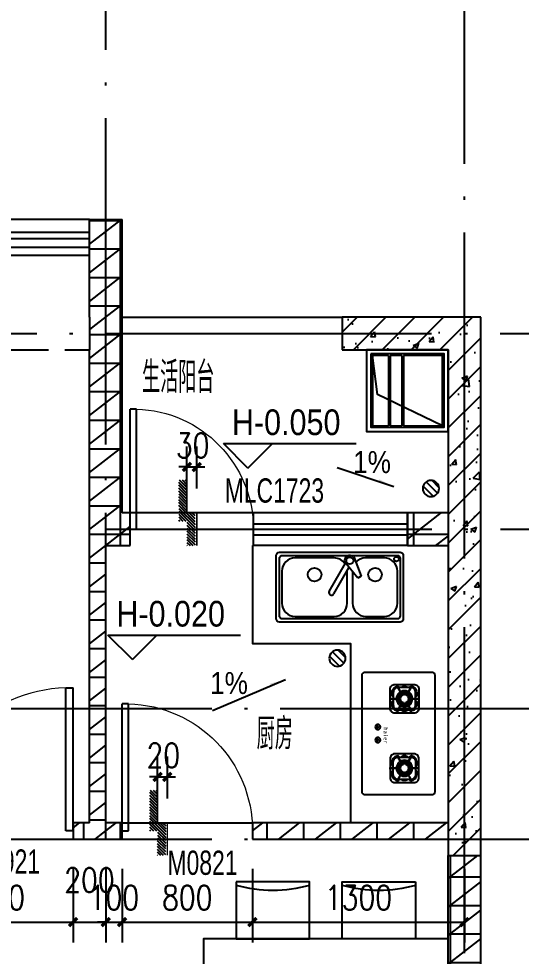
# Model space of a CAD drawing. Extents: x 718358 to 1668613, y -348838 to -159582.
# Drawn here: x 805302 to 808383, y -327912 to -322164 of the extents above; entities that cross this region are included whole.
import ezdxf

# ---------------------------------------------------------------- set-up
doc = ezdxf.new("R2010")
doc.units = 0
doc.header["$LTSCALE"] = 1000
doc.linetypes.add('DASH', pattern=[0.35, 0.25, -0.1])
doc.linetypes.add('DOTE', pattern=[2.42, 2, -0.2, 0.02, -0.2])
for name, color, linetype in [('建-厨卫用具', 66, 'Continuous'), ('建-墙体', 2, 'Continuous'), ('建-家具', 251, 'Continuous'), ('建-尺寸', 73, 'Continuous'), ('建-影线', 8, 'Continuous'), ('建-房间名', 7, 'Continuous'), ('建-柱子', 6, 'Continuous'), ('建-标高', 3, 'Continuous'), ('建-符号', 3, 'Continuous'), ('建-轴网', 14, 'DOTE'), ('建-门窗', 4, 'Continuous'), ('建-门窗-编号', 7, 'Continuous'), ('建-阳台', 5, 'Continuous'), ('高差符号', 7, 'Continuous')]:
    doc.layers.add(name, color=color, linetype=linetype)
doc.styles.add('_TCH_DIM', font='gt单线西文.shx', dxfattribs={"width": 0.8, "bigfont": 'gt单线中文.shx'})
doc.styles.add('_TCH_WINDOW', font='gt单线西文.shx', dxfattribs={"height": 3.5, "bigfont": 'gt单线中文.shx'})
doc.styles.add('DIM_FONT', font='SIMPLEX.shx', dxfattribs={"width": 0.8, "bigfont": 'GBCBIG.shx'})
doc.styles.get("Standard").update_dxf_attribs({"font": '', "width": 0.7})
doc.styles.get('Standard').set_extended_font_data('SimSun')
doc.dimstyles.new('DIMN50', dxfattribs={"dimscale": 0.5, "dimtxt": 300, "dimasz": 100, "dimexe": 250, "dimexo": 300, "dimgap": 150, "dimtad": 1, "dimdec": 0, "dimzin": 0, "dimdsep": 46, "dimtxsty": 'DIM_FONT', "dimblk": 'ARCHTICK', "dimcen": 0.09, "dimdle": 1, "dimclrt": 7, "dimazin": 2, "dimtfac": 1, "dimtdec": 0, "dimtix": 1, "dimtmove": 2, "dimatfit": 3, "dimldrblk": 'ARCHTICK', "dimfxl": 1, "dimtolj": 1, "dimtzin": 0, "dimarcsym": 0})
pattern_1 = [(0, (0, 0), (0, 175), []), (37.875, (200, 0), (-84.807639, 109.038328), []), (90, (200, 0), (-225, 1e-14), [])]

# ---------------------------------------------------------------- blocks, each defined once
blk = doc.blocks.new('A$C72B7076F')
at = {"layer": '建-家具'}
for points in [[(200, 350), (200, 0), (650, 0), (650, 350)], [(1300, 350), (1300, 0), (850, 0), (850, 350)], [(0, 0), (1500, 0), (1500, -800), (0, -800)], [(200, -1150), (200, -800), (650, -800), (650, -1150)], [(1300, -1150), (1300, -800), (850, -800), (850, -1150)]]:
    blk.add_lwpolyline(points, close=True, dxfattribs=at)
for centre, start, end in [((425, 1115.3), 254.06078, 285.93922), ((1075, 1115.3), 254.06078, 285.93922), ((425, -1915.3), 74.06078, 105.93922), ((1075, -1915.3), 74.06078, 105.93922)]:
    blk.add_arc(centre, 819.3, start, end, dxfattribs=at)
blk = doc.blocks.new('A$C680671B7')
at = {"layer": '建-厨卫用具'}
for p, q in [((-37957.6, -61221.3, 0), (-37922.8, -61281.5, 0)), ((-37925.3, -61277.2, 0), (-37955.1, -61225.6, 0)), ((-37901.8, -61226.5, 0), (-37920.4, -61226.5, 0)), ((-37864.6, -61221.3, 0), (-37899.3, -61281.5, 0)), ((-37896.9, -61277.2, 0), (-37867, -61225.6, 0)), ((-37835.7, -61262.7, 0), (-37835.7, -61262.7, 0)), ((-38004, -61301.8, 0), (-37934.6, -61301.8, 0)), ((-37939.5, -61301.8, 0), (-37999.1, -61301.8, 0)), ((-37957.6, -61382.3, 0), (-37922.8, -61322.2, 0)), ((-37925.3, -61326.4, 0), (-37955.1, -61378.1, 0)), ((-37864.6, -61382.3, 0), (-37899.3, -61322.2, 0)), ((-37896.9, -61326.4, 0), (-37867, -61378.1, 0)), ((-37818.1, -61301.8, 0), (-37887.6, -61301.8, 0)), ((-37882.7, -61301.8, 0), (-37823, -61301.8, 0)), ((-37901.8, -61377.2, 0), (-37920.4, -61377.2, 0)), ((-37957.6, -61647.5, 0), (-37922.8, -61707.6, 0)), ((-37925.3, -61703.4, 0), (-37955.1, -61651.7, 0)), ((-37901.8, -61652.6, 0), (-37920.4, -61652.6, 0)), ((-37864.6, -61647.5, 0), (-37899.3, -61707.6, 0)), ((-37896.9, -61703.4, 0), (-37867, -61651.7, 0)), ((-38004, -61728, 0), (-37934.6, -61728, 0)), ((-37939.5, -61728, 0), (-37999.1, -61728, 0)), ((-37818.1, -61728, 0), (-37887.6, -61728, 0)), ((-37882.7, -61728, 0), (-37823, -61728, 0)), ((-37957.6, -61808.5, 0), (-37922.8, -61748.3, 0)), ((-37925.3, -61752.5, 0), (-37955.1, -61804.2, 0)), ((-37864.6, -61808.5, 0), (-37899.3, -61748.3, 0)), ((-37896.9, -61752.5, 0), (-37867, -61804.2, 0)), ((-37835.7, -61767.1, 0), (-37835.7, -61767.1, 0)), ((-37901.8, -61803.3, 0), (-37920.4, -61803.3, 0))]:
    blk.add_line(p, q, dxfattribs=at)
at = {"layer": '建-厨卫用具', "elevation": 0}
for points in [[(-37722.9, -61870.3, -0.414214), (-37742.4, -61889.9), (-38153.3, -61889.9, -0.414214), (-38172.9, -61870.3), (-38172.9, -61159.5, -0.414214), (-38153.3, -61139.9), (-37742.4, -61139.9, -0.414214), (-37722.9, -61159.5)], [(-37852.4, -61213.8, -0.414214), (-37823, -61243.1), (-37823, -61360.5, -0.414214), (-37852.4, -61389.9), (-37969.8, -61389.9, -0.414214), (-37999.1, -61360.5), (-37999.1, -61243.1, -0.414214), (-37969.8, -61213.8)], [(-37871.9, -61233.3), (-37950.2, -61233.3, 0.414214), (-37979.6, -61262.7), (-37979.6, -61341, 0.414214), (-37950.2, -61370.3), (-37871.9, -61370.3, 0.414214), (-37842.6, -61341), (-37842.6, -61262.7, 0.414214)], [(-37852.4, -61816, 0.414214), (-37823, -61786.7), (-37823, -61669.3, 0.414214), (-37852.4, -61639.9), (-37969.8, -61639.9, 0.414214), (-37999.1, -61669.3), (-37999.1, -61786.7, 0.414214), (-37969.8, -61816)], [(-37871.9, -61796.5), (-37950.2, -61796.5, -0.414214), (-37979.6, -61767.1), (-37979.6, -61688.8, -0.414214), (-37950.2, -61659.5), (-37871.9, -61659.5, -0.414214), (-37842.6, -61688.8), (-37842.6, -61767.1, -0.414214)]]:
    blk.add_lwpolyline(points, format="xyb", close=True, dxfattribs=at)
for points in [[(-37979.6, -61289.6, -0.359638), (-37986.4, -61280.8), (-37986.4, -61262.7, -0.414214), (-37950.2, -61226.5, -0.251251), (-37941.4, -61233.3)], [(-37880.7, -61233.3, -0.251251), (-37871.9, -61226.5, -0.414214), (-37835.7, -61262.7), (-37835.7, -61280.8, -0.359638), (-37842.6, -61289.6)], [(-37941.4, -61370.3, -0.251251), (-37950.2, -61377.2, -0.414214), (-37986.4, -61341), (-37986.4, -61341), (-37986.4, -61322.9, -0.359638), (-37979.6, -61314.1, -0.359638)], [(-37842.6, -61314.1, -0.359638), (-37835.7, -61322.9), (-37835.7, -61341, -0.414214), (-37871.9, -61377.2, -0.251251), (-37880.7, -61370.3)], [(-37941.4, -61659.5, 0.251251), (-37950.2, -61652.6, 0.414214), (-37986.4, -61688.8), (-37986.4, -61688.8), (-37986.4, -61706.9, 0.359638), (-37979.6, -61715.7, 0.359638)], [(-37842.6, -61715.7, 0.359638), (-37835.7, -61706.9), (-37835.7, -61688.8, 0.414214), (-37871.9, -61652.6, 0.251251), (-37880.7, -61659.5)], [(-37979.6, -61740.2, 0.359638), (-37986.4, -61749), (-37986.4, -61767.1, 0.414214), (-37950.2, -61803.3, 0.251251), (-37941.4, -61796.5)], [(-37880.7, -61796.5, 0.251251), (-37871.9, -61803.3, 0.414214), (-37835.7, -61767.1), (-37835.7, -61749, 0.359638), (-37842.6, -61740.2)]]:
    blk.add_lwpolyline(points, format="xyb", dxfattribs=at)
at = {"layer": '建-厨卫用具', "const_width": 0.979, "elevation": 0}
for points in [[(-37925.3, -61277.2), (-37955.1, -61225.6)], [(-37896.9, -61277.2), (-37867, -61225.6)], [(-37939.5, -61301.8), (-37999.1, -61301.8)], [(-37925.3, -61326.4), (-37955.1, -61378.1)], [(-37896.9, -61326.4), (-37867, -61378.1)], [(-37882.7, -61301.8), (-37823, -61301.8)], [(-37925.3, -61703.4), (-37955.1, -61651.7)], [(-37896.9, -61703.4), (-37867, -61651.7)], [(-37939.5, -61728), (-37999.1, -61728)], [(-37882.7, -61728), (-37823, -61728)], [(-37925.3, -61752.5), (-37955.1, -61804.2)], [(-37896.9, -61752.5), (-37867, -61804.2)]]:
    blk.add_lwpolyline(points, dxfattribs=at)
for points in [[(-37911.1, -61282.3, 1), (-37911.1, -61321.4, 1), (-37911.1, -61282.3, 1)], [(-37911.1, -61747.5, -1), (-37911.1, -61708.4, -1), (-37911.1, -61747.5, -1)]]:
    blk.add_lwpolyline(points, format="xyb", dxfattribs=at)
at = {"layer": '建-厨卫用具'}
for centre, radius in [((-37911.1, -61301.8, 0), 48.9), ((-37911.1, -61301.8, 0), 39.1), ((-37911.1, -61301.8, 0), 36.2), ((-37911.1, -61301.8, 0), 33.3), ((-37911.1, -61301.8, 0), 26.4), ((-38074.5, -61475, 0), 15.9), ((-38074.5, -61475, 0), 4.33), ((-38074.5, -61554.8, 0), 15.9), ((-38074.5, -61554.8, 0), 4.33), ((-37911.1, -61728, 0), 48.9), ((-37911.1, -61728, 0), 39.1), ((-37911.1, -61728, 0), 36.2), ((-37911.1, -61728, 0), 33.3), ((-37911.1, -61728, 0), 26.4)]:
    blk.add_circle(centre, radius, dxfattribs=at)
for centre, start, end in [((-37920.6, -61235.2, 0), 88.31395, 167.43602), ((-37901.5, -61235.2, 0), 12.56398, 91.68605), ((-37920.6, -61368.4, 0), 192.56398, 271.68605), ((-37901.5, -61368.4, 0), 268.31395, 347.43602), ((-37920.6, -61661.4, 0), 88.31395, 167.43602), ((-37901.5, -61661.4, 0), 12.56398, 91.68605), ((-37920.6, -61794.6, 0), 192.56398, 271.68605), ((-37901.5, -61794.6, 0), 268.31395, 347.43602)]:
    blk.add_arc(centre, 8.76, start, end, dxfattribs=at)
at = {"layer": '建-厨卫用具', "text_generation_flag": 4}
blk.add_text('haier', height=26, rotation=90, dxfattribs=at).set_placement((-38039, -61553.7, 0))
blk = doc.blocks.new('A$C1B9B2A98')
at = {"layer": '建-厨卫用具'}
for p, q in [((-37681.6, -61587), (-37762, -61489.2)), ((-37706.5, -61457.2), (-37662.1, -61575.7)), ((-37662.1, -61575.7), (-37681.6, -61587))]:
    blk.add_line(p, q, dxfattribs=at)
for points in [[(-38162.9, -61427.4), (-37422.9, -61427.4, -0.414214), (-37402.9, -61447.4), (-37402.9, -61837.4, -0.414214), (-37422.9, -61857.4), (-38162.9, -61857.4, -0.414214), (-38182.9, -61837.4), (-38182.9, -61447.4, -0.414214)], [(-38142.9, -61447.4), (-37442.9, -61447.4, -0.414214), (-37422.9, -61467.4), (-37422.9, -61817.4, -0.414214), (-37442.9, -61837.4), (-38142.9, -61837.4, -0.414214), (-38162.9, -61817.4), (-38162.9, -61467.4, -0.414214)]]:
    blk.add_lwpolyline(points, format="xyb", close=True, dxfattribs=at)
for points in [[(-37759.4, -61500.4, 0.256104), (-37826.9, -61463.4), (-38066.9, -61463.4, 0.414214), (-38146.9, -61543.4), (-38146.9, -61741.4, 0.414214), (-38066.9, -61821.4), (-37826.9, -61821.4, 0.414214), (-37746.9, -61741.4), (-37746.9, -61543.4, 0.014255), (-37747, -61538.8, 0.014255)], [(-37713.9, -61547.8), (-37713.9, -61741.4, 0.414214), (-37633.9, -61821.4), (-37518.9, -61821.4, 0.414214), (-37438.9, -61741.4), (-37438.9, -61543.4, 0.414214), (-37518.9, -61463.4), (-37633.9, -61463.4, 0.216007), (-37694, -61490.7, 0.216007)]]:
    blk.add_lwpolyline(points, format="xyb", dxfattribs=at)
for points in [[(-37856.8, -61669.1), (-37756.7, -61495.7)], [(-37736.4, -61520.4), (-37830.9, -61684.1)]]:
    blk.add_lwpolyline(points, dxfattribs=at)
for centre, radius in [((-37730.4, -61480), 21.9), ((-37445.4, -61470), 14.5), ((-37946.9, -61565.6), 42), ((-37576.4, -61565.6), 42)]:
    blk.add_circle(centre, radius, dxfattribs=at)
for centre, radius, start, end in [((-37730.4, -61480), 33, 43.81193, 196.1878), ((-37843.9, -61676.6), 15, 150, 330)]:
    blk.add_arc(centre, radius, start, end, dxfattribs=at)
blk = doc.blocks.new('A$C28466982')
at = {"layer": '建-厨卫用具'}
h = blk.add_hatch(dxfattribs=at)
h.set_pattern_fill('ANSI31', color=256, scale=20, style=0)
h.set_pattern_definition([(45, (-61544.167, -20665.726), (-22.45064, 22.45064), [])])
edge = h.paths.add_edge_path()
edge.add_arc((50, 50), 50, 0, 360)
blk.add_circle((50, 50), 50, dxfattribs=at)
blk = doc.blocks.new('$TCHSYS$DOOR2D')
for p, q in [((0.45, 0.975), (0.5, 0.975)), ((0.45, 0), (0.45, 0.975)), ((0.5, 0), (0.5, 0.975)), ((0.5, 0), (0.45, 0))]:
    blk.add_line(p, q)
at = {"lineweight": 13}
blk.add_arc((0.475, 0), 0.975, 91.46928, 180, dxfattribs=at)
blk = doc.blocks.new('A$C7CE84E88')
at = {"layer": '建-厨卫用具'}
for p, q in [((135, 35), (135, 465)), ((145, 35), (145, 465)), ((215, 35), (215, 465)), ((225, 35), (225, 465))]:
    blk.add_line(p, q, dxfattribs=at)
for points in [[(0, 0), (0, 500), (500, 500), (500, 0)], [(25, 25), (25, 475), (475, 475), (475, 25)]]:
    blk.add_lwpolyline(points, close=True, dxfattribs=at)
for points in [[(465, 465.8), (66.9, 273), (35, 34)], [(135, 35), (35, 35), (35, 465), (135, 465)], [(145, 465), (215, 465)], [(225, 465), (465, 465), (465, 35), (225, 35)], [(215, 35), (145, 35)]]:
    blk.add_lwpolyline(points, dxfattribs=at)
blk = doc.blocks.new('$TCHSYS$WIN2D')
for p, q in [((-0.5, 0.5), (0.5, 0.5)), ((-0.5, 0.5), (-0.5, -0.5)), ((0.5, 0.5), (0.5, -0.5)), ((0.5, 0.1667), (-0.5, 0.1667)), ((0.5, -0.1667), (-0.5, -0.1667)), ((-0.5, -0.5), (0.5, -0.5))]:
    blk.add_line(p, q)
blk = doc.blocks.new('_ArchTick')
at = {"color": 0, "linetype": 'ByBlock', "const_width": 0.4}
blk.add_lwpolyline([(-0.5, -0.5), (0.5, 0.5)], dxfattribs=at)
blk = doc.blocks.new('*D469')
at = {"layer": 'Defpoints', "color": 0, "transparency": 16777216}
for p in [(806393, -324912.2), (806333, -325193.8), (806393, -325193.8)]:
    blk.add_point(p, dxfattribs=at)
at = {"layer": '建-尺寸', "color": 0, "lineweight": -2, "transparency": 16777216}
for p, q in [((806333, -325043.8), (806333, -324787.2)), ((806393, -325043.8), (806393, -324787.2)), ((806333, -324912.2), (806283, -324912.2)), ((806333, -324912.2), (806393, -324912.2)), ((806393, -324912.2), (806443, -324912.2))]:
    blk.add_line(p, q, dxfattribs=at)
at = {"layer": '建-尺寸', "color": 0, "lineweight": -2, "transparency": 16777216, "xscale": 50, "yscale": 50, "zscale": 50}
blk.add_blockref('_ArchTick', (806333, -324912.2), dxfattribs=at)
at = {"layer": '建-尺寸', "color": 0, "lineweight": -2, "transparency": 16777216, "xscale": 50, "yscale": 50, "zscale": 50, "rotation": 180}
blk.add_blockref('_ArchTick', (806393, -324912.2), dxfattribs=at)
at = {"layer": '建-尺寸', "color": 7, "transparency": 16777216, "insert": (806368, -324780.5), "char_height": 150, "attachment_point": 5, "style": 'DIM_FONT'}
blk.add_mtext('\\A1;30', dxfattribs=at)
blk = doc.blocks.new('*D470')
at = {"layer": 'Defpoints', "color": 0, "transparency": 16777216}
for p in [(806213, -326812.2), (806153, -327093.8), (806213, -327093.8)]:
    blk.add_point(p, dxfattribs=at)
at = {"layer": '建-尺寸', "color": 0, "lineweight": -2, "transparency": 16777216}
for p, q in [((806153, -326943.8), (806153, -326687.2)), ((806213, -326943.8), (806213, -326687.2)), ((806153, -326812.2), (806103, -326812.2)), ((806153, -326812.2), (806213, -326812.2)), ((806213, -326812.2), (806263, -326812.2))]:
    blk.add_line(p, q, dxfattribs=at)
at = {"layer": '建-尺寸', "color": 0, "lineweight": -2, "transparency": 16777216, "xscale": 50, "yscale": 50, "zscale": 50}
blk.add_blockref('_ArchTick', (806153, -326812.2), dxfattribs=at)
at = {"layer": '建-尺寸', "color": 0, "lineweight": -2, "transparency": 16777216, "xscale": 50, "yscale": 50, "zscale": 50, "rotation": 180}
blk.add_blockref('_ArchTick', (806213, -326812.2), dxfattribs=at)
at = {"layer": '建-尺寸', "color": 7, "transparency": 16777216, "insert": (806188, -326680.5), "char_height": 150, "attachment_point": 5, "style": 'DIM_FONT'}
blk.add_mtext('\\A1;20', dxfattribs=at)
blk = doc.blocks.new('*D1679')
at = {"layer": 'Defpoints', "color": 0, "transparency": 16777216}
for p in [(804735.2, -327225.5), (805635.2, -327225.5), (805635.2, -327702.5)]:
    blk.add_point(p, dxfattribs=at)
at = {"layer": '建-尺寸', "color": 0, "lineweight": -2, "transparency": 16777216}
for p, q in [((804735.2, -327375.5), (804735.2, -327827.5)), ((805635.2, -327375.5), (805635.2, -327827.5)), ((804734.7, -327702.5), (805635.7, -327702.5))]:
    blk.add_line(p, q, dxfattribs=at)
at = {"layer": '建-尺寸', "color": 0, "lineweight": -2, "transparency": 16777216, "xscale": 50, "yscale": 50, "zscale": 50, "rotation": 180}
blk.add_blockref('_ArchTick', (804735.2, -327702.5), dxfattribs=at)
at = {"layer": '建-尺寸', "color": 0, "lineweight": -2, "transparency": 16777216, "xscale": 50, "yscale": 50, "zscale": 50}
blk.add_blockref('_ArchTick', (805635.2, -327702.5), dxfattribs=at)
at = {"layer": '建-尺寸', "color": 7, "transparency": 16777216, "insert": (805185.2, -327552.5), "char_height": 150, "attachment_point": 5, "style": 'DIM_FONT'}
blk.add_mtext('\\A1;900', dxfattribs=at)
blk = doc.blocks.new('*D1680')
at = {"layer": 'Defpoints', "color": 0, "transparency": 16777216}
for p in [(805635.2, -327225.5), (805835.2, -327225.5), (805835.2, -327702.5)]:
    blk.add_point(p, dxfattribs=at)
at = {"layer": '建-尺寸', "color": 0, "lineweight": -2, "transparency": 16777216}
for p, q in [((805635.2, -327375.5), (805635.2, -327827.5)), ((805835.2, -327375.5), (805835.2, -327827.5)), ((805634.7, -327702.5), (805835.7, -327702.5))]:
    blk.add_line(p, q, dxfattribs=at)
at = {"layer": '建-尺寸', "color": 0, "lineweight": -2, "transparency": 16777216, "xscale": 50, "yscale": 50, "zscale": 50, "rotation": 180}
blk.add_blockref('_ArchTick', (805635.2, -327702.5), dxfattribs=at)
at = {"layer": '建-尺寸', "color": 0, "lineweight": -2, "transparency": 16777216, "xscale": 50, "yscale": 50, "zscale": 50}
blk.add_blockref('_ArchTick', (805835.2, -327702.5), dxfattribs=at)
at = {"layer": '建-尺寸', "color": 7, "transparency": 16777216, "insert": (805735.2, -327445), "char_height": 150, "attachment_point": 5, "style": 'DIM_FONT'}
blk.add_mtext('\\A1;200', dxfattribs=at)
blk = doc.blocks.new('*D1681')
at = {"layer": 'Defpoints', "color": 0, "transparency": 16777216}
for p in [(805835.2, -327225.5), (805935.2, -327225.5), (805935.2, -327702.5)]:
    blk.add_point(p, dxfattribs=at)
at = {"layer": '建-尺寸', "color": 0, "lineweight": -2, "transparency": 16777216}
for p, q in [((805835.2, -327375.5), (805835.2, -327827.5)), ((805935.2, -327375.5), (805935.2, -327827.5)), ((805835.2, -327702.5), (805785.2, -327702.5)), ((805835.2, -327702.5), (805935.2, -327702.5)), ((805935.2, -327702.5), (805985.2, -327702.5))]:
    blk.add_line(p, q, dxfattribs=at)
at = {"layer": '建-尺寸', "color": 0, "lineweight": -2, "transparency": 16777216, "xscale": 50, "yscale": 50, "zscale": 50}
blk.add_blockref('_ArchTick', (805835.2, -327702.5), dxfattribs=at)
at = {"layer": '建-尺寸', "color": 0, "lineweight": -2, "transparency": 16777216, "xscale": 50, "yscale": 50, "zscale": 50, "rotation": 180}
blk.add_blockref('_ArchTick', (805935.2, -327702.5), dxfattribs=at)
at = {"layer": '建-尺寸', "color": 7, "transparency": 16777216, "insert": (805885.2, -327552.5), "char_height": 150, "attachment_point": 5, "style": 'DIM_FONT'}
blk.add_mtext('\\A1;100', dxfattribs=at)
blk = doc.blocks.new('*D1682')
at = {"layer": 'Defpoints', "color": 0, "transparency": 16777216}
for p in [(805935.2, -327225.5), (806735.2, -327225.5), (806735.2, -327702.5)]:
    blk.add_point(p, dxfattribs=at)
at = {"layer": '建-尺寸', "color": 0, "lineweight": -2, "transparency": 16777216}
for p, q in [((805935.2, -327375.5), (805935.2, -327827.5)), ((806735.2, -327375.5), (806735.2, -327827.5)), ((805934.7, -327702.5), (806735.7, -327702.5))]:
    blk.add_line(p, q, dxfattribs=at)
at = {"layer": '建-尺寸', "color": 0, "lineweight": -2, "transparency": 16777216, "xscale": 50, "yscale": 50, "zscale": 50, "rotation": 180}
blk.add_blockref('_ArchTick', (805935.2, -327702.5), dxfattribs=at)
at = {"layer": '建-尺寸', "color": 0, "lineweight": -2, "transparency": 16777216, "xscale": 50, "yscale": 50, "zscale": 50}
blk.add_blockref('_ArchTick', (806735.2, -327702.5), dxfattribs=at)
at = {"layer": '建-尺寸', "color": 7, "transparency": 16777216, "insert": (806335.2, -327552.5), "char_height": 150, "attachment_point": 5, "style": 'DIM_FONT'}
blk.add_mtext('\\A1;800', dxfattribs=at)
blk = doc.blocks.new('*D1683')
at = {"layer": 'Defpoints', "color": 0, "transparency": 16777216}
for p in [(806735.2, -327225.5), (808035.2, -327225.5), (808035.2, -327702.5)]:
    blk.add_point(p, dxfattribs=at)
at = {"layer": '建-尺寸', "color": 0, "lineweight": -2, "transparency": 16777216}
for p, q in [((806735.2, -327375.5), (806735.2, -327827.5)), ((808035.2, -327375.5), (808035.2, -327827.5)), ((806734.7, -327702.5), (808035.7, -327702.5))]:
    blk.add_line(p, q, dxfattribs=at)
at = {"layer": '建-尺寸', "color": 0, "lineweight": -2, "transparency": 16777216, "xscale": 50, "yscale": 50, "zscale": 50, "rotation": 180}
blk.add_blockref('_ArchTick', (806735.2, -327702.5), dxfattribs=at)
at = {"layer": '建-尺寸', "color": 0, "lineweight": -2, "transparency": 16777216, "xscale": 50, "yscale": 50, "zscale": 50}
blk.add_blockref('_ArchTick', (808035.2, -327702.5), dxfattribs=at)
at = {"layer": '建-尺寸', "color": 7, "transparency": 16777216, "insert": (807385.2, -327552.5), "char_height": 150, "attachment_point": 5, "style": 'DIM_FONT'}
blk.add_mtext('\\A1;1300', dxfattribs=at)

msp = doc.modelspace()

# ---------------------------------------------------------------- hatches: boundary and pattern name
at = {"layer": '建-影线'}
h = msp.add_hatch(dxfattribs=at)
h.set_pattern_fill('空心砖', color=256, scale=50, style=0)
h.set_pattern_definition(pattern_1)
h.paths.add_polyline_path([(805801.8, -324093.8), (805935.2, -324093.8), (805935.2, -323393.8), (805735.2, -323393.8), (805735.2, -323993.8)])
h = msp.add_hatch(dxfattribs=at)
h.set_pattern_fill('空心砖', color=256, scale=50, style=0)
h.set_pattern_definition(pattern_1)
h.paths.add_polyline_path([(805735.2, -323993.8), (805735.2, -324193.8), (805801.8, -324093.8)])
h = msp.add_hatch(dxfattribs=at)
h.set_pattern_fill('钢筋混凝土', color=256, scale=50, style=0)
h.set_pattern_definition([(45, (0, 0), (-88.388348, 88.388348), []), (50, (0, 0), (358.63009, -31.37607), [37.5, -412.5]), (355, (0, 0), (-69.37567, 376.09607), [30, -330]), (100.4514, (29.9, -2.6), (289.25469, 344.71977), [31.8701, -350.57106]), (46.1842, (0, 100), (533.62052, -82.7595), [56.25, -618.75]), (96.6356, (44.47, 93.1), (467.33135, 487.05894), [47.80514, -525.8565]), (351.1842, (0, 100), (467.33097, 487.0593), [45, -495]), (21, (50, 75), (298.45353, -201.30945), [37.5, -412.5]), (326, (50, 75), (121.65767, 362.57502), [30, -330]), (71.4514, (74.87, 58.22), (420.11131, 161.26525), [31.8701, -350.57106]), (37.5, (0, 0), (6.079928, 166.446927), [0, -326, 0, -335, 0, -331.25]), (7.5, (0, 0), (131.53477, 197.205856), [0, -191, 0, -318.5, 0, -126.25]), (327.5, (-111.5, 0), (266.911218, -11.277436), [0, -125, 0, -390, 0, -517.5]), (317.5, (-161.5, 0), (291.593085, 50.05249), [0, -162.5, 0, -259, 0, -367.5])])
h.paths.add_polyline_path([(807935.2, -327293.8), (808135.2, -327293.8), (808135.2, -323993.8), (807285.2, -323993.8), (807285.2, -324193.8), (807935.2, -324193.8)])
h = msp.add_hatch(dxfattribs=at)
h.set_pattern_fill('空心砖', color=256, scale=50, style=0)
h.set_pattern_definition(pattern_1)
h.paths.add_polyline_path([(805835.2, -325293.8), (805935.2, -325193.8), (805935.2, -324093.8), (805801.8, -324093.8), (805735.2, -324193.8), (805735.2, -325293.8)])
h = msp.add_hatch(dxfattribs=at)
h.set_pattern_fill('空心砖', color=256, scale=50, style=0)
h.set_pattern_definition(pattern_1)
h.paths.add_polyline_path([(805835.2, -325393.8), (805985.2, -325393.8), (805985.2, -325193.8), (805935.2, -325193.8), (805835.2, -325293.8)])
h = msp.add_hatch(dxfattribs=at)
h.set_pattern_fill('空心砖', color=256, scale=50, style=0)
h.set_pattern_definition(pattern_1)
h.paths.add_polyline_path([(807935.2, -325393.8), (807935.2, -325193.8), (807685.2, -325193.8), (807685.2, -325393.8)])
h = msp.add_hatch(dxfattribs=at)
h.set_pattern_fill('空心砖', color=256, scale=50, style=0)
h.set_pattern_definition(pattern_1)
h.paths.add_polyline_path([(805801.9, -327127.1), (805835.2, -327093.8), (805835.2, -325293.8), (805735.2, -325293.8), (805735.2, -327093.8)])
h = msp.add_hatch(dxfattribs=at)
h.set_pattern_fill('空心砖', color=256, scale=50, style=0)
h.set_pattern_definition(pattern_1)
h.paths.add_polyline_path([(805735.2, -327093.8), (805635.2, -327093.8), (805635.2, -327193.8), (805835.2, -327193.8), (805801.9, -327127.1)])
h = msp.add_hatch(dxfattribs=at)
h.set_pattern_fill('空心砖', color=256, scale=50, style=0)
h.set_pattern_definition(pattern_1)
h.paths.add_polyline_path([(805835.2, -327193.8), (805935.2, -327193.8), (805935.2, -327093.8), (805835.2, -327093.8), (805801.9, -327127.1)])
h = msp.add_hatch(dxfattribs=at)
h.set_pattern_fill('空心砖', color=256, scale=50, style=0)
h.set_pattern_definition(pattern_1)
h.paths.add_polyline_path([(807935.2, -327193.8), (807935.2, -327093.8), (806735.2, -327093.8), (806735.2, -327193.8)])
h = msp.add_hatch(dxfattribs=at)
h.set_pattern_fill('空心砖', color=256, scale=50, style=0)
h.set_pattern_definition(pattern_1)
h.paths.add_polyline_path([(807935.2, -328143.8), (808135.2, -328143.8), (808135.2, -327293.8), (807935.2, -327293.8)])
at = {"layer": '建-符号'}
for points in [[(807602.7, -325032.6), (807508, -325000.5), (807512.3, -324987.9)], [(806938.2, -326214.7), (806846.2, -326253.8), (806841, -326241.5)]]:
    msp.add_hatch(color=256, dxfattribs=at).paths.add_polyline_path(points)
at = {"layer": '高差符号'}
h = msp.add_hatch(dxfattribs=at)
h.set_pattern_fill('ANSI31', color=256, scale=100, angle=270, style=0)
h.set_pattern_definition([(315, (1549423.017, -546814.45), (8.83883476, 8.83883476), [])])
h.paths.add_polyline_path([(806333, -325243.8), (806333, -325393.8), (806383, -325393.8), (806383, -325193.8), (806333, -325193.8), (806333, -324993.8), (806283, -324993.8), (806283, -325243.8)])
h = msp.add_hatch(dxfattribs=at)
h.set_pattern_fill('ANSI31', color=256, scale=100, angle=270, style=0)
h.set_pattern_definition([(315, (1549243.058, -548714.45), (8.83883476, 8.83883476), [])])
h.paths.add_polyline_path([(806153, -327143.8), (806153, -327293.8), (806203, -327293.8), (806203, -327093.8), (806153, -327093.8), (806153, -326893.8), (806103, -326893.8), (806103, -327143.8)])

# ---------------------------------------------------------------- linework, layer by layer
at = {"layer": '建-厨卫用具'}
msp.add_lwpolyline([(806735.2, -325393.8), (806735.2, -325993.8), (807335.2, -325993.8), (807335.2, -327093.8)], dxfattribs=at)
at = {"layer": '建-墙体'}
for p, q in [((805735.2, -323993.8), (805735.2, -323393.8)), ((805735.2, -323393.8), (805935.2, -323393.8)), ((805935.2, -324093.8), (805935.2, -323393.8)), ((805735.2, -323993.8), (805735.2, -324193.8)), ((805935.2, -325193.8), (805935.2, -324093.8)), ((805735.2, -325293.8), (805735.2, -324193.8)), ((805985.2, -325193.8), (805935.2, -325193.8)), ((805985.2, -325393.8), (805985.2, -325193.8)), ((807935.2, -325193.8), (807685.2, -325193.8)), ((807685.2, -325193.8), (807685.2, -325393.8)), ((805735.2, -327093.8), (805735.2, -325293.8)), ((805835.2, -325393.8), (805985.2, -325393.8)), ((805835.2, -327093.8), (805835.2, -325393.8)), ((807685.2, -325393.8), (807935.2, -325393.8)), ((805735.2, -327093.8), (805635.2, -327093.8)), ((805635.2, -327093.8), (805635.2, -327193.8)), ((805935.2, -327093.8), (805835.2, -327093.8)), ((805935.2, -327193.8), (805935.2, -327093.8)), ((807935.2, -327093.8), (806735.2, -327093.8)), ((806735.2, -327093.8), (806735.2, -327193.8)), ((805635.2, -327193.8), (805835.2, -327193.8)), ((805835.2, -327193.8), (805935.2, -327193.8)), ((806735.2, -327193.8), (807935.2, -327193.8)), ((807935.2, -328143.8), (807935.2, -327293.8)), ((807935.2, -327293.8), (808135.2, -327293.8)), ((808135.2, -328143.8), (808135.2, -327293.8))]:
    msp.add_line(p, q, dxfattribs=at)
at = {"layer": '建-柱子'}
for p, q in [((808135.2, -323993.8), (807285.2, -323993.8)), ((807285.2, -323993.8), (807285.2, -324193.8)), ((808135.2, -327293.8), (808135.2, -323993.8)), ((807285.2, -324193.8), (807935.2, -324193.8)), ((807935.2, -324193.8), (807935.2, -327293.8)), ((807935.2, -327293.8), (808135.2, -327293.8))]:
    msp.add_line(p, q, dxfattribs=at)
at = {"layer": '建-标高'}
for p, q in [((806707.3, -324919), (806557.3, -324769)), ((806557.3, -324769), (807370.4, -324769)), ((806707.3, -324919), (806857.3, -324769)), ((805998.9, -326093.2), (805848.9, -325943.2)), ((805848.9, -325943.2), (806662, -325943.2)), ((805998.9, -326093.2), (806148.9, -325943.2))]:
    msp.add_line(p, q, dxfattribs=at)
at = {"layer": '建-符号'}
for points in [[(807253.8, -324914.4), (807602.7, -325032.6)], [(806490.9, -326404.5), (806938.2, -326214.7)]]:
    msp.add_lwpolyline(points, dxfattribs=at)
at = {"layer": '建-轴网'}
for p, q in [((805835.2, -327193.8), (805835.2, -320193.8)), ((808035.2, -339993.8), (808035.2, -320193.8)), ((784053, -324093.8), (810335.2, -324093.8)), ((805835.2, -325293.8), (810335.2, -325293.8)), ((768185.2, -326393.8), (810335.2, -326393.8)), ((768185.2, -327193.8), (810335.2, -327193.8))]:
    msp.add_line(p, q, dxfattribs=at)
at = {"layer": '建-门窗'}
for p, q in [((805735.2, -323393.8), (804185.2, -323393.8)), ((805735.2, -323473.8), (804185.2, -323473.8)), ((805735.2, -323513.8), (804185.2, -323513.8)), ((806740.7, -325193.8), (805985.2, -325193.8)), ((805935.2, -327093.8), (806735.2, -327093.8))]:
    msp.add_line(p, q, dxfattribs=at)
at = {"layer": '建-门窗', "linetype": 'DASH'}
msp.add_line((804185.2, -324193.8), (805735.2, -324193.8), dxfattribs=at)
at = {"layer": '建-阳台'}
for p, q in [((804185.2, -323563.8), (805735.2, -323563.8)), ((804185.2, -323613.8), (805735.2, -323613.8)), ((805935.2, -323993.8), (807285.2, -323993.8)), ((805935.2, -324093.8), (807285.2, -324093.8))]:
    msp.add_line(p, q, dxfattribs=at)
at = {"layer": '高差符号', "const_width": 10}
for points in [[(806393, -325393.8), (806393, -325193.8), (806333, -325193.8), (806333, -324993.8)], [(806213, -327293.8), (806213, -327093.8), (806153, -327093.8), (806153, -326893.8)]]:
    msp.add_lwpolyline(points, dxfattribs=at)

# ---------------------------------------------------------------- block references
at = {"layer": '建-厨卫用具', "yscale": -1}
msp.add_blockref('A$C7CE84E88', (807435.2, -324193.8), dxfattribs=at)
at = {"layer": '建-厨卫用具', "xscale": -1}
for p in [(807879.2, -325094), (807306.1, -326134.5)]:
    msp.add_blockref('A$C28466982', p, dxfattribs=at)
at = {"layer": '建-厨卫用具', "extrusion": (0, 0, -1), "xscale": -1, "zscale": -1, "rotation": 359.9999558172138}
msp.add_blockref('A$C1B9B2A98', (-845062.9, -264006.6), dxfattribs=at)
at = {"layer": '建-厨卫用具', "xscale": -1, "rotation": 179.9999999733196}
msp.add_blockref('A$C680671B7', (845578.1, -388061.1, 0), dxfattribs=at)
at = {"layer": '建-家具', "xscale": -1, "rotation": 180}
msp.add_blockref('A$C72B7076F', (806435.2, -328604.7), dxfattribs=at)
at = {"layer": '建-门窗', "rotation": 180.0000055634904}
for name, p, xscale, yscale, zscale in [('$TCHSYS$DOOR2D', (806363, -325293.8), 755.5556137677667, -755.5556137677667, 755.5556137677667), ('$TCHSYS$WIN2D', (807213, -325293.8), 944.4445172097229, 200, 944.4445172097229)]:
    msp.add_blockref(name, p, dxfattribs=dict(at, xscale=xscale, yscale=yscale, zscale=zscale))
at = {"layer": '建-门窗'}
ref = msp.add_blockref('$TCHSYS$DOOR2D', (805185.2, -327143.8), dxfattribs=dict(at, xscale=900, yscale=900, zscale=900))
ref.add_attrib('A', 'M0921', (805003.2, -327405.7), dxfattribs={"layer": '建-门窗-编号', "height": 148.75, "style": '_TCH_WINDOW', "width": 0.705882})
ref = msp.add_blockref('$TCHSYS$DOOR2D', (806335.2, -327143.8), dxfattribs=dict(at, xscale=-800, yscale=800, zscale=-800))
ref.add_attrib('A', 'M0821', (806214, -327412.9), dxfattribs={"layer": '建-门窗-编号', "height": 148.75, "style": '_TCH_WINDOW', "width": 0.705882})

# ---------------------------------------------------------------- texts
at = {"layer": '建-房间名', "style": 'DIM_FONT', "width": 0.8}
for s, p in [('生活阳台', (806057.4, -324458.8)), ('厨房', (806760.9, -326644.1))]:
    msp.add_text(s, height=192.91, dxfattribs=at).set_placement(p)
at = {"layer": '建-标高', "style": '_TCH_DIM', "width": 0.888889}
for s, p in [('H-0.050', (806608.7, -324716.5)), ('H-0.020', (805900.3, -325890.7))]:
    msp.add_text(s, height=157.5, dxfattribs=at).set_placement(p)
at = {"layer": '建-符号', "style": '_TCH_DIM', "width": 0.888889}
for p in [(807352.3, -324949.6, 0), (806475.1, -326304.3, 0)]:
    msp.add_text('1%', height=135, dxfattribs=at).set_placement(p)
at = {"layer": '建-门窗-编号', "style": '_TCH_WINDOW', "width": 0.705882}
msp.add_text('MLC1723', height=148.75, rotation=0.00001, dxfattribs=at).set_placement((806565.2, -325130.7))

# ---------------------------------------------------------------- dimensions: what is measured, and where the dimension line sits
at = {"layer": '建-尺寸'}
for base, p1, p2, text, picture, middle in [((806393, -324912.2), (806333, -325193.8), (806393, -325193.8), '30', '*D469', (806368, -324780.5)), ((806213, -326812.2), (806153, -327093.8), (806213, -327093.8), '20', '*D470', (806188, -326680.5))]:
    dim = msp.add_linear_dim(base=base, p1=p1, p2=p2, angle=0, text=text, dimstyle='DIMN50', dxfattribs=at)
    dim.commit()
    dim.dimension.update_dxf_attribs({"geometry": picture, "text_midpoint": middle, "dimtype": 161})
for p1, p2, picture, middle in [((804735.2, -327225.5), (805635.2, -327225.5), '*D1679', (805185.2, -327552.5)), ((805835.2, -327225.5), (805935.2, -327225.5), '*D1681', (805885.2, -327552.5)), ((805935.2, -327225.5), (806735.2, -327225.5), '*D1682', (806335.2, -327552.5)), ((806735.2, -327225.5), (808035.2, -327225.5), '*D1683', (807385.2, -327552.5))]:
    dim = msp.add_aligned_dim(p1=p1, p2=p2, distance=-477.1, dimstyle='DIMN50', dxfattribs=at)
    dim.commit()
    dim.dimension.update_dxf_attribs({"geometry": picture, "text_midpoint": middle})
dim = msp.add_linear_dim(base=(805835.2, -327702.5), p1=(805635.2, -327225.5), p2=(805835.2, -327225.5), angle=0, dimstyle='DIMN50', dxfattribs=at)
dim.commit()
dim.dimension.update_dxf_attribs({"geometry": '*D1680', "text_midpoint": (805735.2, -327445), "dimtype": 161})

doc.saveas('drawing.dxf')
